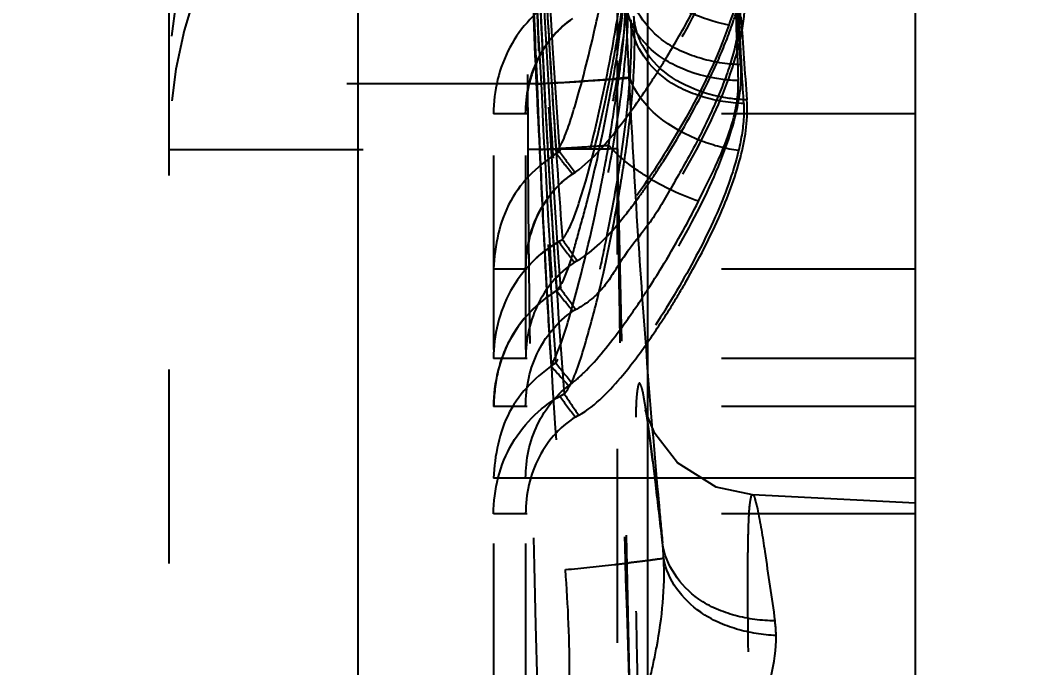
# Model space of a CAD drawing. Header units: millimetres. Extents: x 309 to 11345, y -1340 to 1318.
# Drawn here: x 10479.27 to 10487.71, y -384.23 to -378.78 of the extents above; entities that cross this region are included whole.
import ezdxf

# ---------------------------------------------------------------- set-up
doc = ezdxf.new("R2010")
doc.units = ezdxf.units.MM
doc.header["$LTSCALE"] = 16.335
doc.header["$PDMODE"] = 3
doc.header["$PDSIZE"] = 0.3125
doc.linetypes.add('HIDDEN', pattern=[0.2, 0.1, -0.1])
doc.layers.get('0').update_dxf_attribs({"linetype": 'CONTINUOUS'})
doc.layers.get('Defpoints').update_dxf_attribs({"linetype": 'CONTINUOUS'})
doc.layers.add('DEFAULT_2', color=8, linetype='HIDDEN')
doc.styles.get("Standard").update_dxf_attribs({"font": 'txt', "width": 0.8})
doc.dimstyles.new('STANDARD$0', dxfattribs={"dimscale": 2, "dimtxt": 3, "dimasz": 3, "dimexe": 1.25, "dimexo": 0.625, "dimgap": 0.5, "dimtad": 0, "dimdsep": 46, "dimlunit": 6, "dimtxsty": 'Standard', "dimblk": 'CLOSEDBLANK', "dimcen": 0, "dimclrt": 2, "dimazin": 2, "dimtfac": 2, "dimtmove": 1, "dimatfit": 3, "dimfxl": 0, "dimtolj": 1, "dimtzin": 0, "dimarcsym": 0})

# ---------------------------------------------------------------- blocks, each defined once
blk = doc.blocks.new('_ClosedBlank')
at = {"color": 0, "linetype": 'ByBlock', "lineweight": -2}
for p, q in [((-1, 0.16667), (0, 0)), ((-1, 0.16667), (-1, -0.16667)), ((0, 0), (-1, -0.16667))]:
    blk.add_line(p, q, dxfattribs=at)
blk = doc.blocks.new('*D578')
at = {"color": 4, "lineweight": -2}
for p, q in [((10384.9721, -357.4923), (10384.9721, -271.3441)), ((10486.8039, -382.8985), (10486.8039, -271.3441)), ((10364.9721, -273.8441), (10344.9721, -273.8441)), ((10384.9721, -273.8441), (10486.8039, -273.8441)), ((10506.8039, -273.8441), (10526.8039, -273.8441))]:
    blk.add_line(p, q, dxfattribs=at)
at = {"layer": 'Defpoints', "color": 0}
for p in [(10486.8039, -273.8441), (10384.9721, -358.7423), (10486.8039, -384.1485)]:
    blk.add_point(p, dxfattribs=at)
at = {"color": 4, "lineweight": -2, "xscale": 20, "yscale": 20, "zscale": 20}
blk.add_blockref('_ClosedBlank', (10384.9721, -273.8441), dxfattribs=at)
at = {"color": 4, "lineweight": -2, "xscale": 20, "yscale": 20, "zscale": 20, "rotation": 180}
blk.add_blockref('_ClosedBlank', (10486.8039, -273.8441), dxfattribs=at)
at = {"color": 6, "insert": (10437.5715, -273.8441), "char_height": 20, "attachment_point": 5}
blk.add_mtext('\\A1;101.83', dxfattribs=at)

msp = doc.modelspace()

# ---------------------------------------------------------------- linework, layer by layer
at = {"color": 7, "linetype": 'Continuous'}
for p, q in [((10482.1097, -359.8011), (10482.1097, -644.1785)), ((10484.5507, -469.5078), (10484.5507, -362.7622)), ((10486.8039, -631.8375), (10486.8039, -372.1421)), ((10484.9775, -380.3059), (10485.0236, -380.2132)), ((10486.8039, -382.637), (10484.5507, -382.637))]:
    msp.add_line(p, q, dxfattribs=at)
msp.add_arc((10570.1817, -375.9285), 84.9368, 181.683626, 182.269099, dxfattribs=at)
for points, knots in [([(10484.7988, -379.1724), (10484.7735, -379.1605), (10484.6787, -379.1117), (10484.5923, -379.0457), (10484.5384, -378.9883)], [0, 0, 0, 0, 0.261765, 1, 1, 1, 1]), ([(10485.3115, -379.2916), (10485.2685, -379.2906), (10485.0928, -379.2767), (10484.9192, -379.229), (10484.7988, -379.1724)], [0, 0, 0, 0, 0.244447, 1, 1, 1, 1]), ([(10485.2746, -379.6002), (10485.2813, -379.5741), (10485.304, -379.4728), (10485.3146, -379.3683), (10485.3115, -379.2914)], [0, 0, 0, 0, 0.259664, 1, 1, 1, 1]), ([(10485.1525, -379.9421), (10485.1651, -379.9135), (10485.2124, -379.802), (10485.2526, -379.6873), (10485.2746, -379.6002)], [0, 0, 0, 0, 0.258242, 1, 1, 1, 1]), ([(10484.552, -381.0477), (10484.5918, -380.9862), (10484.7435, -380.7448), (10484.8834, -380.4957), (10484.9775, -380.3059)], [0, 0, 0, 0, 0.257043, 1, 1, 1, 1])]:
    msp.add_open_spline(points, degree=3, knots=knots, dxfattribs=at)
for points in [[(10485.0236, -380.2132), (10485.0681, -380.1235), (10485.1122, -380.0337), (10485.1525, -379.9421)], [(10484.9775, -380.3059), (10484.8268, -380.2568), (10484.682, -380.1869), (10484.5475, -380.103)]]:
    msp.add_open_spline(points, degree=3, dxfattribs=at)
at = {"layer": 'DEFAULT_2', "color": 8, "linetype": 'HIDDEN'}
for p, q in [((10484.294, -369.3215), (10484.294, -432.5455)), ((10480.5213, -631.6491), (10480.5213, -372.3306)), ((10483.2527, -376.6543), (10483.2527, -487.4101)), ((10483.5227, -376.6543), (10483.5227, -487.4101)), ((10483.6528, -379.3188), (10480.5213, -379.3188)), ((10486.8039, -379.5702), (10483.2527, -379.5702)), ((10480.5213, -379.8719), (10483.6402, -379.8719)), ((10486.8039, -380.8774), (10483.2527, -380.8774)), ((10486.8039, -381.6315), (10483.2527, -381.6315)), ((10486.8039, -382.0337), (10483.2527, -382.0337)), ((10484.542, -382.103), (10484.5315, -382.0656)), ((10484.6106, -382.2627), (10484.542, -382.103)), ((10484.5937, -382.5064), (10484.6749, -383.1823)), ((10484.5507, -382.637), (10483.2527, -382.637)), ((10486.8039, -382.8492), (10485.4326, -382.7773)), ((10486.8039, -382.9386), (10483.2527, -382.9386)), ((10484.6749, -383.1823), (10484.6727, -383.1602))]:
    msp.add_line(p, q, dxfattribs=at)
for points in [[(10484.5507, -388.06), (10484.4077, -384.7501), (10484.2961, -379.8657)], [(10484.5315, -382.0656), (10484.5305, -382.0613), (10484.5367, -382.0951), (10484.5509, -382.1849), (10484.5702, -382.3235), (10484.5937, -382.5064)], [(10485.4326, -382.7773), (10485.1268, -382.7124), (10484.802, -382.5093), (10484.6106, -382.2627)]]:
    msp.add_lwpolyline(points, dxfattribs=at)
for centre, radius, start, end in [((10585.6626, -372.4799), 102.1231, 181.55243, 184.160292), ((10484.5433, -379.3188), 4.022, 104.43999, 180), ((10484.5433, -379.8719), 4.022, 104.30283, 180), ((10585.7974, -373.5187), 102.2579, 181.531702, 184.218347), ((10585.9734, -374.7051), 102.4339, 181.512243, 183.897156), ((10563.3053, -375.4386), 79.0061, 182.013837, 182.633026), ((10585.1967, -373.3612), 101.6569, 182.792237, 184.109902), ((10469.8241, -375.6119), 14.6455, 347.33327, 349.31203), ((10546.7046, -376.2615), 63.1596, 181.987693, 182.77455), ((10661.8804, -379.0871), 177.5863, 179.797847, 179.995498), ((10473.0726, -376.9638), 11.3935, 350.51986, 352.22891), ((10553.1559, -376.0608), 69.6201, 182.093386, 183.13798), ((10585.3378, -374.0235), 101.7981, 182.592159, 183.278124), ((10586.3384, -373.9642), 102.7995, 182.603789, 183.099321), ((10585.6419, -372.8947), 102.1022, 183.225202, 183.724775), ((10585.0333, -372.9312), 101.4933, 183.252497, 183.940186), ((10474.5108, -377.5108), 9.9037, 351.28404, 353.40746), ((10549.6447, -374.4641), 64.4527, 183.817682, 184.43914), ((10470.8191, -376.5965), 13.6768, 350.18381, 350.55718), ((10469.9342, -376.4471), 14.5741, 348.63689, 350.19813), ((10485.0787, -378.4794), 0.7423, 218.53906, 223.28646), ((10485.1154, -378.6746), 0.6894, 207.1166, 218.13736), ((10559.0644, -375.6305), 74.7608, 182.635489, 182.790195), ((10478.4705, -375.3031), 7.3009, 326.40519, 327.62714), ((10480.4948, -318.3502), 61.0486, 272.933408, 273.309909), ((10567.8328, -375.1959), 83.54, 182.795145, 183.707392), ((10484.6041, -379.5707), 1.0813, 167.04155, 179.9768), ((10587.7507, -375.2505), 104.2112, 182.237379, 182.554717), ((10585.2835, -374.5259), 101.7437, 182.700108, 184.183732), ((10585.837, -373.9958), 102.2971, 183.096846, 183.773108), ((10585.5229, -372.9026), 101.983, 183.724693, 184.345215), ((10479.9659, -316.4112), 63.567, 273.313702, 273.515015), ((10588.413, -375.2606), 104.8742, 182.520085, 183.184664), ((10590.6913, -375.1183), 107.1547, 182.555253, 182.977827), ((10585.2153, -374.0305), 101.6754, 183.278104, 183.964227), ((10489.0438, -375.8197), 6.6634, 217.81706, 218.44923), ((10489.3183, -375.8995), 6.8023, 215.90591, 217.74789), ((10480.9855, -332.8758), 47.0708, 273.50493, 273.74514), ((10482.5568, -356.6637), 23.2311, 273.71036, 274.1112), ((10641.3143, -378.7194), 157.0221, 180.418309, 182.044812), ((10489.1017, -375.7745), 6.7369, 218.44456, 219.6971), ((10470.7438, -377.9093), 13.7646, 350.17513, 350.59054), ((10480.0771, -377.0728), 5.4392, 324.02101, 325.35523), ((10484.602, -380.8779), 1.0792, 166.69832, 179.97161), ((10489.2545, -376.6303), 6.7728, 216.37349, 218.22858), ((10489.524, -376.7583), 6.8827, 214.22477, 216.03209), ((10568.8324, -375.1315), 84.5416, 183.707158, 184.485076), ((10590.5404, -375.1201), 107.0039, 182.981067, 184.441933), ((10585.5239, -374.0111), 101.9837, 183.776086, 184.452784), ((10588.765, -375.24), 105.2268, 183.185196, 183.515744), ((10489.1085, -376.9596), 6.7209, 217.59349, 219.4737), ((10489.3811, -377.0924), 6.823, 215.35641, 217.18862), ((10477.9805, -376.7901), 7.8302, 326.36117, 327.06115), ((10479.0234, -377.4927), 6.5727, 323.85412, 326.42398), ((10479.289, -377.816), 6.4189, 325.07465, 328.39328), ((10489.0569, -377.529), 6.709, 218.0849, 219.97197), ((10488.7576, -377.3637), 6.6298, 220.76595, 222.70218), ((10569.7637, -375.0585), 85.4758, 184.485035, 185.227709), ((10489.6578, -378.1244), 6.9446, 213.21866, 215.00179), ((10489.3332, -377.9772), 6.8021, 215.72251, 217.56374), ((10570.3601, -375.0048), 86.0746, 185.227096, 185.43677), ((10481.5672, -383.4884), 3.1228, 3.24367, 6.03339), ((10479.2948, -337.5786), 46.0554, 275.68607, 276.20231), ((10481.3771, -356.76), 26.7613, 276.20701, 276.46708), ((10472.0806, -384.3209), 11.8126, 359.99691, 4.43517)]:
    msp.add_arc(centre, radius, start, end, dxfattribs=at)
for points, knots in [([(10483.5398, -375.4257), (10483.5355, -375.4301), (10483.542, -375.4468), (10483.5386, -375.4701), (10483.5404, -375.5202), (10483.5389, -375.604), (10483.5397, -375.7328), (10483.54, -375.896), (10483.5418, -376.1779), (10483.547, -376.6014), (10483.5596, -377.1836), (10483.5812, -377.8478), (10483.6116, -378.569), (10483.6378, -379.0657), (10483.6528, -379.3188)], [0, 0, 0, 0, 0.004785, 0.010726, 0.01903, 0.042713, 0.075794, 0.117927, 0.168535, 0.292849, 0.444091, 0.616995, 0.804676, 1, 1, 1, 1]), ([(10483.5496, -375.9746), (10483.5512, -375.9742), (10483.5498, -375.9852), (10483.5525, -375.9951), (10483.5521, -376.0216), (10483.5537, -376.0705), (10483.554, -376.1573), (10483.5546, -376.2858), (10483.5544, -376.4487), (10483.5538, -376.6437), (10483.5527, -376.8696), (10483.5504, -377.2272), (10483.5462, -377.7341), (10483.5415, -378.3995), (10483.5388, -379.1214), (10483.5398, -379.6185), (10483.5413, -379.8719)], [0, 0, 0, 0, 0.001222, 0.004928, 0.011087, 0.019653, 0.043817, 0.077036, 0.118928, 0.169105, 0.227184, 0.292778, 0.444325, 0.617389, 0.804952, 1, 1, 1, 1]), ([(10484.4038, -376.6868), (10484.4175, -376.9401), (10484.3858, -377.4721), (10484.2826, -378.1374), (10484.174, -378.6898), (10484.0784, -379.1089), (10483.9675, -379.5105), (10483.8828, -379.7786), (10483.8086, -379.8886)], [0, 0, 0, 0, 0.232306, 0.485518, 0.61641, 0.747918, 0.878472, 1, 1, 1, 1]), ([(10485.3553, -377.396), (10485.3697, -377.6089), (10485.2635, -378.0761), (10484.9512, -378.7455), (10484.603, -379.3225), (10484.2673, -379.774), (10484.0636, -379.9877), (10483.9397, -380.0638)], [0, 0, 0, 0, 0.207275, 0.451521, 0.719326, 0.858689, 1, 1, 1, 1]), ([(10484.4098, -377.8428), (10484.4239, -378.0959), (10484.3929, -378.6275), (10484.2905, -379.2924), (10484.1825, -379.8445), (10484.0871, -380.2633), (10483.9763, -380.6639), (10483.8916, -380.9317), (10483.8165, -381.0405)], [0, 0, 0, 0, 0.232377, 0.485714, 0.61667, 0.748221, 0.878767, 1, 1, 1, 1]), ([(10485.3322, -379.1576), (10485.3225, -378.9994), (10485.3099, -378.7774), (10485.2959, -378.5023), (10485.2884, -378.3432), (10485.2824, -378.2186), (10485.2792, -378.1346), (10485.276, -378.088), (10485.276, -378.0627), (10485.2729, -378.0541), (10485.2745, -378.0433), (10485.2732, -378.0439)], [0, 0, 0, 0, 0.426128, 0.598157, 0.741189, 0.853992, 0.93533, 0.963817, 0.984061, 0.996102, 1, 1, 1, 1]), ([(10485.3527, -378.2019), (10485.3553, -378.2512), (10485.3493, -378.4644), (10485.2875, -378.6715), (10485.2325, -378.8249)], [0, 0, 0, 0, 0.232709, 1, 1, 1, 1]), ([(10485.273, -378.7843), (10485.2911, -378.7292), (10485.3521, -378.523), (10485.3853, -378.3047), (10485.3737, -378.1476)], [0, 0, 0, 0, 0.269, 1, 1, 1, 1]), ([(10484.3625, -378.2625), (10484.3399, -378.4633), (10484.2809, -378.8695), (10484.1611, -379.4784), (10484.037, -379.987), (10483.9305, -380.3817), (10483.8531, -380.5679), (10483.8013, -380.6469)], [0, 0, 0, 0, 0.246523, 0.500517, 0.757039, 0.884687, 1, 1, 1, 1]), ([(10485.2325, -378.8249), (10485.0411, -378.7848), (10484.7063, -378.6542), (10484.4349, -378.4021), (10484.3625, -378.2625)], [0, 0, 0, 0, 0.554344, 1, 1, 1, 1]), ([(10485.3585, -379.4838), (10485.349, -379.3228), (10485.3364, -379.0968), (10485.3228, -378.8168), (10485.3155, -378.6549), (10485.3109, -378.5275), (10485.3074, -378.4418), (10485.3072, -378.3932), (10485.3053, -378.3674), (10485.3081, -378.3569), (10485.3054, -378.3465), (10485.307, -378.3466)], [0, 0, 0, 0, 0.424981, 0.596347, 0.738898, 0.851584, 0.933356, 0.962321, 0.983166, 0.995761, 1, 1, 1, 1]), ([(10484.3804, -378.4429), (10484.3927, -378.6975), (10484.3579, -379.2317), (10484.2513, -379.8997), (10484.1404, -380.4546), (10484.0433, -380.8758), (10483.9319, -381.2822), (10483.8469, -381.5521), (10483.7764, -381.6671)], [0, 0, 0, 0, 0.231828, 0.484559, 0.615207, 0.746603, 0.877244, 1, 1, 1, 1]), ([(10485.3322, -379.1575), (10485.2141, -379.1554), (10484.9787, -379.1143), (10484.5854, -378.9391), (10484.3887, -378.6355), (10484.3804, -378.4429)], [0, 0, 0, 0, 0.27601, 0.5495, 1, 1, 1, 1]), ([(10485.3612, -378.551), (10485.3762, -378.7637), (10485.2708, -379.2309), (10484.9591, -379.9004), (10484.611, -380.4774), (10484.2749, -380.9286), (10484.0701, -381.1414), (10483.9456, -381.2165)], [0, 0, 0, 0, 0.207207, 0.451432, 0.719271, 0.858664, 1, 1, 1, 1]), ([(10483.7807, -378.5977), (10483.6177, -378.6946), (10483.3433, -378.9904), (10483.2531, -379.3784), (10483.2527, -379.5702)], [0, 0, 0, 0, 0.497059, 1, 1, 1, 1]), ([(10484.3442, -378.9672), (10484.3474, -378.9349), (10484.358, -378.8128), (10484.3627, -378.6899), (10484.3594, -378.5999)], [0, 0, 0, 0, 0.264964, 1, 1, 1, 1]), ([(10484.4981, -378.9419), (10484.4771, -378.9155), (10484.4067, -378.8135), (10484.3636, -378.6902), (10484.3594, -378.5998)], [0, 0, 0, 0, 0.271419, 1, 1, 1, 1]), ([(10485.3372, -378.5632), (10485.3357, -378.6597), (10485.322, -378.8624), (10485.2458, -379.1718), (10485.1185, -379.4898), (10485.0168, -379.7034), (10484.9605, -379.8112)], [0, 0, 0, 0, 0.220136, 0.461242, 0.722719, 1, 1, 1, 1]), ([(10484.6367, -379.2122), (10484.6638, -379.1695), (10484.7685, -379.0008), (10484.8668, -378.8281), (10484.9358, -378.6971)], [0, 0, 0, 0, 0.25479, 1, 1, 1, 1]), ([(10483.5227, -379.5702), (10483.5227, -379.4158), (10483.5874, -379.1053), (10483.7917, -378.8537), (10483.9187, -378.77)], [0, 0, 0, 0, 0.503804, 1, 1, 1, 1]), ([(10484.407, -378.7811), (10484.409, -378.8187), (10484.4133, -378.9802), (10484.4061, -379.1417), (10484.3986, -379.2653)], [0, 0, 0, 0, 0.233278, 1, 1, 1, 1]), ([(10485.3585, -379.4838), (10485.2411, -379.4816), (10485.0071, -379.4413), (10484.6163, -379.2695), (10484.4178, -378.9717), (10484.4071, -378.7811)], [0, 0, 0, 0, 0.27664, 0.550396, 1, 1, 1, 1]), ([(10484.5018, -378.9888), (10484.4916, -378.969), (10484.4573, -378.893), (10484.4376, -378.81), (10484.4342, -378.7489)], [0, 0, 0, 0, 0.266661, 1, 1, 1, 1]), ([(10485.2325, -378.8249), (10485.1077, -379.1845), (10484.8292, -379.7089), (10484.4467, -380.2888), (10484.1823, -380.6159), (10484.0246, -380.7638), (10483.9341, -380.8213)], [0, 0, 0, 0, 0.475021, 0.733785, 0.866255, 1, 1, 1, 1]), ([(10484.2956, -379.348), (10484.3005, -379.315), (10484.3187, -379.1883), (10484.335, -379.0614), (10484.3442, -378.9672)], [0, 0, 0, 0, 0.260493, 1, 1, 1, 1]), ([(10484.4078, -379.5412), (10484.4119, -379.5012), (10484.4268, -379.3448), (10484.4364, -379.1878), (10484.4393, -379.0708)], [0, 0, 0, 0, 0.255497, 1, 1, 1, 1]), ([(10485.3853, -379.4527), (10485.3055, -379.4517), (10485.0098, -379.4167), (10484.7097, -379.2744), (10484.5742, -379.1018)], [0, 0, 0, 0, 0.266747, 1, 1, 1, 1]), ([(10485.3322, -379.1575), (10485.3453, -379.3711), (10485.236, -379.8388), (10484.9207, -380.5091), (10484.5714, -381.0871), (10484.2368, -381.5415), (10484.0367, -381.758), (10483.9155, -381.8389)], [0, 0, 0, 0, 0.207361, 0.451678, 0.719429, 0.858722, 1, 1, 1, 1]), ([(10484.3986, -379.2653), (10484.3627, -379.2692), (10484.1143, -379.2897), (10483.8655, -379.3057), (10483.6528, -379.3188)], [0, 0, 0, 0, 0.144849, 1, 1, 1, 1]), ([(10484.3986, -379.2653), (10484.3837, -379.4876), (10484.3289, -379.9413), (10484.2263, -380.5075), (10484.1277, -380.968), (10484.0436, -381.313), (10483.948, -381.6422), (10483.8718, -381.8587), (10483.811, -381.9486)], [0, 0, 0, 0, 0.24235, 0.496311, 0.625588, 0.754682, 0.881996, 1, 1, 1, 1]), ([(10484.294, -379.2796), (10484.2765, -379.2809), (10484.185, -379.2872), (10484.0935, -379.2927), (10484.0196, -379.297)], [0, 0, 0, 0, 0.191661, 1, 1, 1, 1]), ([(10484.3922, -379.2697), (10484.3933, -379.2713), (10484.3782, -379.271), (10484.3671, -379.2746), (10484.3319, -379.2763), (10484.3085, -379.2785), (10484.294, -379.2796)], [0, 0, 0, 0, 0.058111, 0.243961, 0.557993, 1, 1, 1, 1]), ([(10485.3145, -379.8805), (10485.2085, -379.8655), (10484.8488, -379.7747), (10484.4848, -379.5204), (10484.3986, -379.2653)], [0, 0, 0, 0, 0.284374, 1, 1, 1, 1]), ([(10484.2223, -379.835), (10484.2284, -379.793), (10484.2525, -379.6306), (10484.2779, -379.4684), (10484.2956, -379.348)], [0, 0, 0, 0, 0.258654, 1, 1, 1, 1]), ([(10484.5518, -380.1649), (10484.5965, -380.1003), (10484.7654, -379.8451), (10484.9184, -379.5794), (10485.0211, -379.3767)], [0, 0, 0, 0, 0.256925, 1, 1, 1, 1]), ([(10485.1643, -380.4085), (10485.2343, -380.2473), (10485.3493, -379.9383), (10485.3972, -379.6057), (10485.3853, -379.4527)], [0, 0, 0, 0, 0.533787, 1, 1, 1, 1]), ([(10485.3585, -379.4838), (10485.3604, -379.5155), (10485.3611, -379.6491), (10485.3378, -379.7816), (10485.3145, -379.8805)], [0, 0, 0, 0, 0.238396, 1, 1, 1, 1]), ([(10483.7799, -379.9054), (10483.798, -379.876), (10483.8663, -379.744), (10483.9094, -379.6012), (10483.9417, -379.4922)], [0, 0, 0, 0, 0.232746, 1, 1, 1, 1]), ([(10484.3232, -380.1597), (10484.3319, -380.1075), (10484.3646, -379.902), (10484.3919, -379.6956), (10484.4078, -379.5412)], [0, 0, 0, 0, 0.254256, 1, 1, 1, 1]), ([(10483.8086, -379.8886), (10483.6426, -379.9906), (10483.3392, -380.276), (10483.263, -380.6804), (10483.2527, -380.8774)], [0, 0, 0, 0, 0.496957, 1, 1, 1, 1]), ([(10484.2963, -379.8657), (10484.3004, -379.8671), (10484.2623, -379.8644), (10484.243, -379.8678), (10484.1659, -379.8668), (10484.0368, -379.8689), (10483.8199, -379.8698), (10483.6397, -379.8712), (10483.5413, -379.8719)], [0, 0, 0, 0, 0.017002, 0.069421, 0.156644, 0.278054, 0.609316, 1, 1, 1, 1]), ([(10483.5413, -379.8719), (10483.5543, -382.5411), (10483.7246, -387.8696), (10483.933, -393.1966), (10483.9575, -395.8575)], [0, 0, 0, 0, 0.500773, 1, 1, 1, 1]), ([(10483.9223, -381.17), (10484.0143, -380.8392), (10484.1178, -380.3943), (10484.2026, -379.9461), (10484.2223, -379.835)], [0, 0, 0, 0, 0.752651, 1, 1, 1, 1]), ([(10485.3145, -379.8805), (10485.2693, -380.0725), (10485.1211, -380.4643), (10484.8189, -381.0375), (10484.5107, -381.5192), (10484.2197, -381.8904), (10484.0443, -382.0606), (10483.9414, -382.124)], [0, 0, 0, 0, 0.222106, 0.468083, 0.729471, 0.863987, 1, 1, 1, 1]), ([(10484.5475, -380.103), (10484.521, -380.0864), (10484.423, -380.022), (10484.3305, -379.9483), (10484.27, -379.8871)], [0, 0, 0, 0, 0.266686, 1, 1, 1, 1]), ([(10483.5227, -380.8774), (10483.5227, -380.7188), (10483.591, -380.4001), (10483.8067, -380.1454), (10483.9397, -380.0638)], [0, 0, 0, 0, 0.504073, 1, 1, 1, 1]), ([(10483.9181, -380.0775), (10483.8711, -380.1086), (10483.6977, -380.2528), (10483.5903, -380.4664), (10483.5517, -380.6296)], [0, 0, 0, 0, 0.251591, 1, 1, 1, 1]), ([(10483.8331, -380.6294), (10483.8482, -380.6085), (10483.9069, -380.5122), (10483.9447, -380.4052), (10483.9713, -380.3229)], [0, 0, 0, 0, 0.230318, 1, 1, 1, 1]), ([(10484.7558, -381.18), (10484.7953, -381.1159), (10484.9442, -380.8657), (10485.0784, -380.6064), (10485.1643, -380.4085)], [0, 0, 0, 0, 0.258838, 1, 1, 1, 1]), ([(10483.8013, -380.6469), (10483.6333, -380.7429), (10483.3469, -381.0392), (10483.2527, -381.4358), (10483.2527, -381.6315)], [0, 0, 0, 0, 0.497143, 1, 1, 1, 1]), ([(10483.958, -380.807), (10483.8199, -380.8866), (10483.5941, -381.1436), (10483.5227, -381.4695), (10483.5227, -381.6315)], [0, 0, 0, 0, 0.495938, 1, 1, 1, 1]), ([(10483.8165, -381.0405), (10483.6446, -381.1351), (10483.3497, -381.4325), (10483.2527, -381.8352), (10483.2527, -382.0337)], [0, 0, 0, 0, 0.497003, 1, 1, 1, 1]), ([(10483.7832, -381.0597), (10483.6219, -381.1606), (10483.4091, -381.3774), (10483.2761, -381.742), (10483.2578, -381.936), (10483.2527, -382.0331)], [0, 0, 0, 0, 0.495766, 0.74679, 1, 1, 1, 1]), ([(10483.7362, -381.6928), (10483.7571, -381.6546), (10483.8348, -381.486), (10483.8843, -381.3066), (10483.9223, -381.17)], [0, 0, 0, 0, 0.235046, 1, 1, 1, 1]), ([(10483.848, -381.9289), (10483.9299, -381.8207), (10484.0156, -381.542), (10484.0911, -381.2725), (10484.1262, -381.1295)], [0, 0, 0, 0, 0.479642, 1, 1, 1, 1]), ([(10483.5227, -382.0337), (10483.5227, -381.874), (10483.592, -381.5529), (10483.811, -381.2975), (10483.9456, -381.2165)], [0, 0, 0, 0, 0.504136, 1, 1, 1, 1]), ([(10483.8854, -381.86), (10483.9302, -381.8268), (10484.0962, -381.679), (10484.2332, -381.5031), (10484.331, -381.3695)], [0, 0, 0, 0, 0.252182, 1, 1, 1, 1]), ([(10483.7764, -381.6671), (10483.6198, -381.7727), (10483.333, -382.0542), (10483.2626, -382.4461), (10483.2527, -382.637)], [0, 0, 0, 0, 0.496982, 1, 1, 1, 1]), ([(10483.5227, -382.637), (10483.5227, -382.4832), (10483.5868, -382.174), (10483.7894, -381.923), (10483.9155, -381.8389)], [0, 0, 0, 0, 0.503771, 1, 1, 1, 1]), ([(10484.6727, -383.1602), (10484.6544, -383.005), (10484.6219, -382.726), (10484.5757, -382.3537), (10484.5449, -382.1118), (10484.5184, -381.9612), (10484.5091, -381.8998), (10484.4765, -381.8062), (10484.4524, -381.9604), (10484.4512, -382.091), (10484.4413, -382.394), (10484.4418, -382.7658), (10484.444, -383.2449), (10484.4517, -383.8029), (10484.4641, -384.4356), (10484.4822, -385.1282), (10484.5148, -386.1289), (10484.5483, -386.8967), (10484.5765, -387.4164)], [0, 0, 0, 0, 0.067669, 0.122015, 0.161489, 0.175411, 0.185377, 0.193499, 0.202689, 0.227709, 0.268386, 0.323945, 0.393066, 0.474332, 0.566262, 0.667057, 0.774534, 1, 1, 1, 1]), ([(10483.2527, -382.9386), (10483.2527, -382.7343), (10483.3556, -382.3193), (10483.6679, -382.02), (10483.848, -381.9289)], [0, 0, 0, 0, 0.503108, 1, 1, 1, 1]), ([(10483.9692, -382.1078), (10483.8281, -382.186), (10483.596, -382.4444), (10483.5227, -382.7745), (10483.5227, -382.9386)], [0, 0, 0, 0, 0.495729, 1, 1, 1, 1]), ([(10485.5258, -387.3628), (10485.5064, -387.0651), (10485.4733, -386.4804), (10485.4371, -385.6308), (10485.4125, -384.8473), (10485.3975, -384.1607), (10485.3923, -383.661), (10485.3932, -383.3298), (10485.3958, -383.1373), (10485.4005, -382.9895), (10485.4072, -382.8752), (10485.4154, -382.8198), (10485.4241, -382.778), (10485.4325, -382.778)], [0, 0, 0, 0, 0.194896, 0.382561, 0.55554, 0.706905, 0.831285, 0.881765, 0.923601, 0.9564, 0.980039, 0.994457, 1, 1, 1, 1]), ([(10485.4325, -382.778), (10485.4438, -382.778), (10485.4567, -382.8331), (10485.4668, -382.8635), (10485.473, -382.8924)], [0, 0, 0, 0, 0.276323, 1, 1, 1, 1]), ([(10485.473, -382.8924), (10485.4986, -383.0119), (10485.5467, -383.3276), (10485.5928, -383.6432), (10485.6208, -383.838)], [0, 0, 0, 0, 0.383025, 1, 1, 1, 1]), ([(10485.6208, -383.8381), (10485.5079, -383.839), (10485.2821, -383.8066), (10484.8975, -383.6498), (10484.698, -383.3683), (10484.675, -383.1823)], [0, 0, 0, 0, 0.274039, 0.545307, 1, 1, 1, 1]), ([(10484.5528, -383.3318), (10484.5412, -383.3332), (10484.4874, -383.3399), (10484.4336, -383.3462), (10484.3913, -383.351)], [0, 0, 0, 0, 0.215263, 1, 1, 1, 1]), ([(10484.685, -383.3117), (10484.6719, -383.3162), (10484.6271, -383.3208), (10484.5833, -383.3279), (10484.5528, -383.3318)], [0, 0, 0, 0, 0.309719, 1, 1, 1, 1]), ([(10484.5694, -384.3215), (10484.5904, -384.2339), (10484.6615, -383.9024), (10484.6983, -383.5606), (10484.685, -383.3117)], [0, 0, 0, 0, 0.265618, 1, 1, 1, 1]), ([(10485.6309, -383.9624), (10485.5187, -383.959), (10485.2952, -383.9202), (10484.9199, -383.7594), (10484.7139, -383.4932), (10484.685, -383.3117)], [0, 0, 0, 0, 0.27563, 0.548814, 1, 1, 1, 1]), ([(10485.3554, -384.8675), (10485.3971, -384.7912), (10485.5379, -384.5088), (10485.6359, -384.1923), (10485.6309, -383.9623)], [0, 0, 0, 0, 0.274462, 1, 1, 1, 1])]:
    msp.add_open_spline(points, degree=3, knots=knots, dxfattribs=at)
for points in [[(10483.9012, -378.7818), (10483.7856, -378.8628), (10483.6911, -378.9794), (10483.6288, -379.1061)], [(10484.4393, -379.0708), (10484.4419, -378.9635), (10484.4408, -378.856), (10484.4342, -378.7489)], [(10485.1552, -379.0918), (10485.1988, -378.9911), (10485.2388, -378.8886), (10485.273, -378.7843)], [(10483.9417, -379.4922), (10484.0071, -379.2715), (10484.0626, -379.0479), (10484.1132, -378.8234)], [(10484.3, -379.0115), (10484.264, -379.2488), (10484.2204, -379.485), (10484.172, -379.72)], [(10483.6288, -379.1061), (10483.5942, -379.1766), (10483.5679, -379.2517), (10483.5503, -379.3282)], [(10485.0211, -379.3767), (10485.0686, -379.283), (10485.1136, -379.1881), (10485.1552, -379.0918)], [(10483.9713, -380.3229), (10484.0772, -379.9945), (10484.1546, -379.6569), (10484.2227, -379.3186)], [(10484.2972, -379.6975), (10484.3873, -379.5831), (10484.4714, -379.4641), (10484.552, -379.3429)], [(10483.9181, -380.0775), (10484.0669, -379.9781), (10484.1865, -379.838), (10484.2972, -379.6975)], [(10484.172, -379.72), (10484.1301, -379.9235), (10484.0855, -380.1265), (10484.0329, -380.3275)], [(10484.9605, -379.8112), (10484.8955, -379.9355), (10484.8255, -380.0572), (10484.7561, -380.1791)], [(10484.27, -379.8871), (10484.2535, -379.8704), (10484.2375, -379.853), (10484.2223, -379.835)], [(10484.7561, -380.1791), (10484.6973, -380.2823), (10484.6386, -380.3859), (10484.5695, -380.4825)], [(10484.0329, -380.3275), (10484.0094, -380.4173), (10483.984, -380.5066), (10483.9594, -380.596)], [(10484.1262, -381.1295), (10484.1971, -380.8415), (10484.2559, -380.5504), (10484.3065, -380.2581)], [(10484.3114, -380.4837), (10484.3698, -380.414), (10484.4252, -380.3418), (10484.4786, -380.2683)], [(10483.958, -380.807), (10484.0961, -380.7268), (10484.2088, -380.606), (10484.3114, -380.4837)], [(10484.5695, -380.4825), (10484.488, -380.5965), (10484.3944, -380.7021), (10484.3191, -380.8203)], [(10483.5298, -380.87), (10483.6146, -380.7727), (10483.7189, -380.6896), (10483.8331, -380.6294)], [(10483.9594, -380.596), (10483.9365, -380.6796), (10483.914, -380.7633), (10483.8872, -380.8457)], [(10484.3191, -380.8203), (10484.269, -380.8988), (10484.2219, -380.9803), (10484.1602, -381.05)], [(10483.8872, -380.8457), (10483.8626, -380.9211), (10483.8334, -380.9983), (10483.7831, -381.0597)], [(10484.1602, -381.05), (10484.0937, -381.1251), (10484.0102, -381.187), (10483.9206, -381.2322)], [(10484.3404, -381.77), (10484.415, -381.6803), (10484.4849, -381.5865), (10484.5518, -381.4909)], [(10483.9692, -382.1078), (10484.1153, -382.0263), (10484.2333, -381.8986), (10484.3404, -381.77)], [(10485.6309, -383.9623), (10485.6299, -383.9208), (10485.6268, -383.8792), (10485.6208, -383.838)]]:
    msp.add_open_spline(points, degree=3, dxfattribs=at)

# ---------------------------------------------------------------- dimensions: what is measured, and where the dimension line sits
dim = msp.add_linear_dim(base=(10486.8039, -273.8441), p1=(10384.9721, -358.7423), p2=(10486.8039, -384.1485), dimstyle='STANDARD$0', override={"dimtxt": 10, "dimasz": 10, "dimgap": 0, "dimzin": 0, "dimclrd": 4, "dimclre": 4, "dimclrt": 6})
dim.commit()
dim.dimension.update_dxf_attribs({"geometry": '*D578', "text_midpoint": (10437.5715, -273.8441), "dimtype": 160})

doc.saveas('drawing.dxf')
